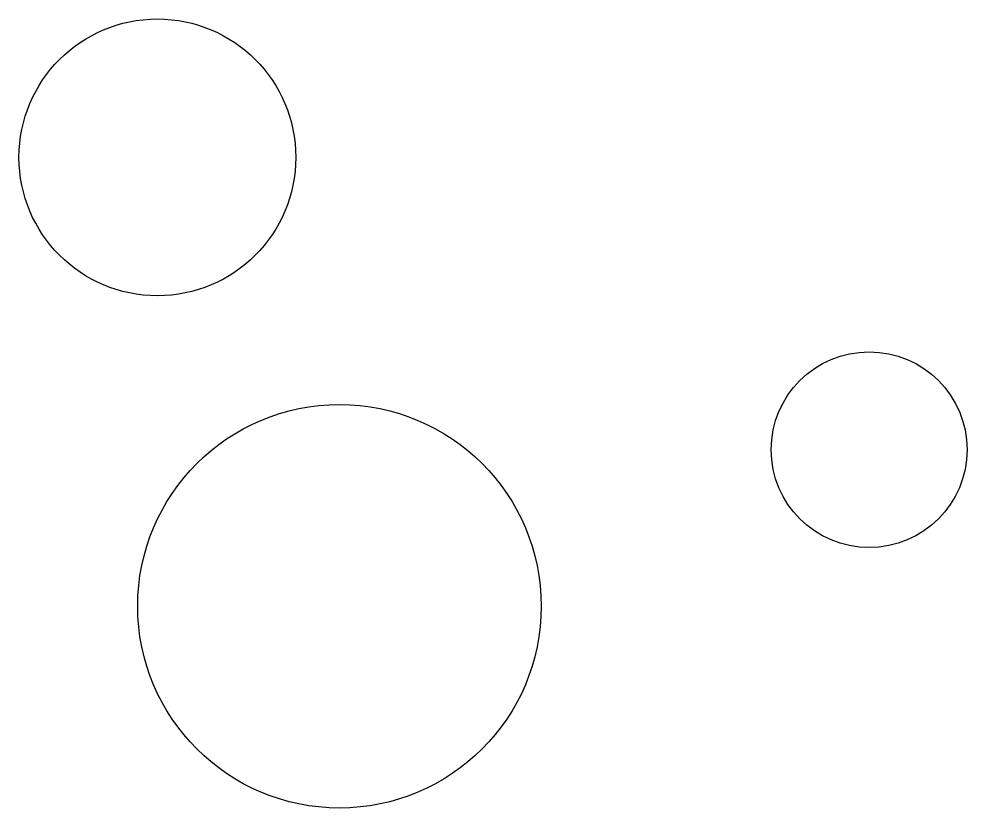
# Model space of a CAD drawing. Header units: millimetres. Extents: x 35 to 228, y 59 to 220.
import ezdxf

# ---------------------------------------------------------------- set-up
doc = ezdxf.new("R2010")
doc.units = ezdxf.units.MM
doc.header["$LTSCALE"] = 0.6

msp = doc.modelspace()

# ---------------------------------------------------------------- linework, layer by layer
at = {"lineweight": 30}
for centre, radius in [((62.8, 191.73), 28.28), ((208.23, 131.99), 20), ((100, 100), 41.23)]:
    msp.add_circle(centre, radius, dxfattribs=at)

doc.saveas('drawing.dxf')
